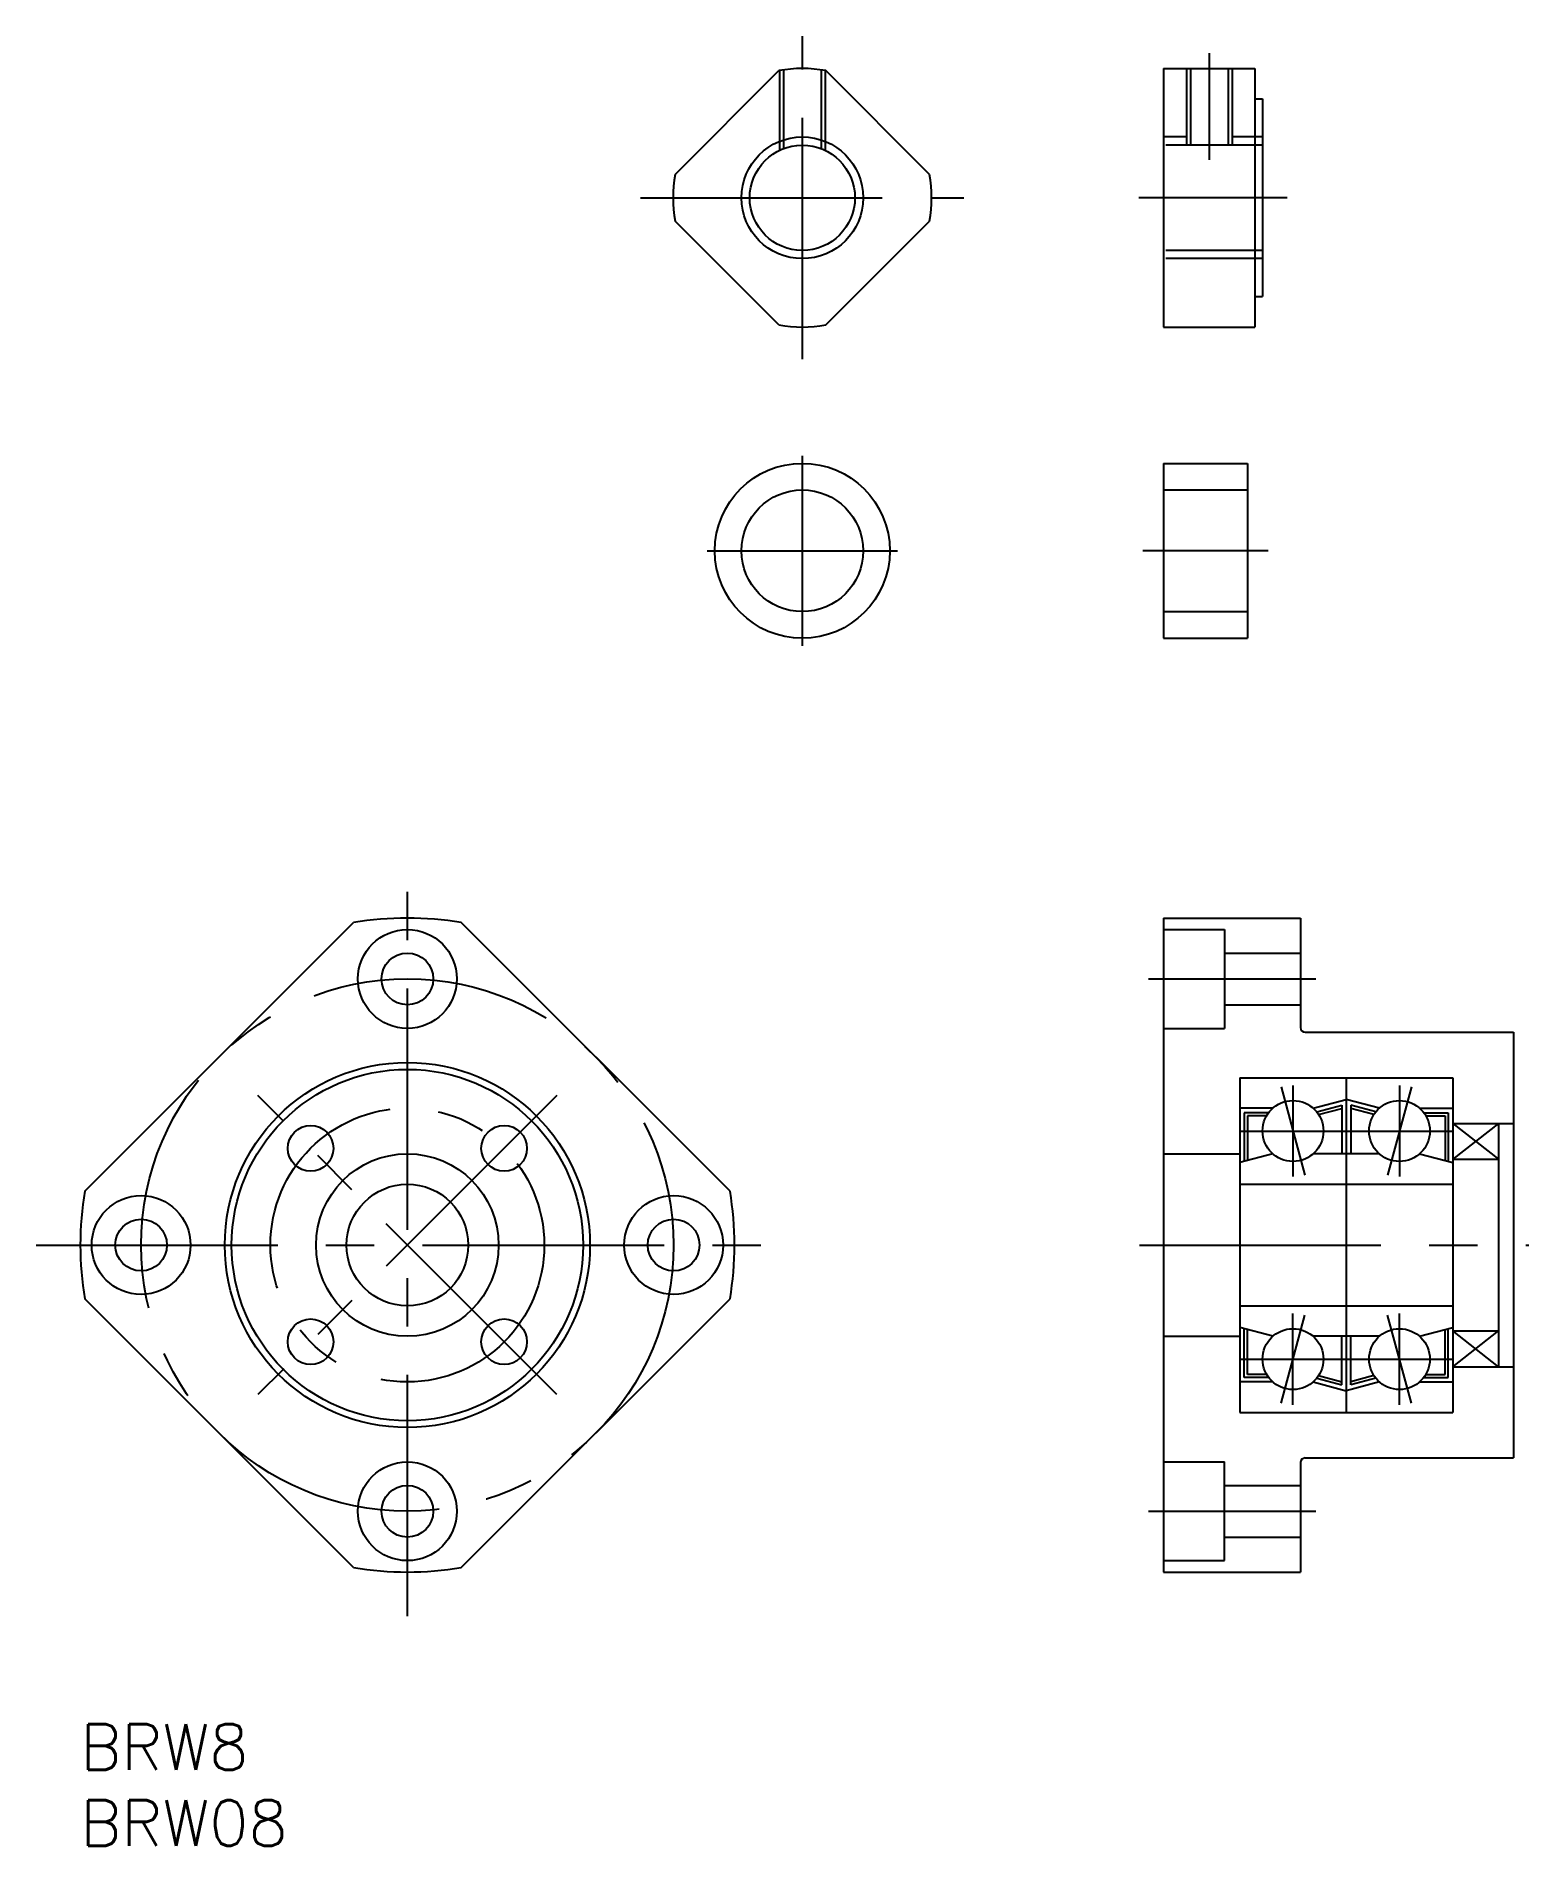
# Model space of a CAD drawing. Extents: x -3 to 95, y -8 to 111.
import ezdxf

# ---------------------------------------------------------------- set-up
doc = ezdxf.new("R2010")
doc.units = 0
doc.header["$LTSCALE"] = 0.5
doc.linetypes.add('CENTER', pattern=[50.8, 31.75, -6.35, 6.35, -6.35])
doc.linetypes.add('DASHED', pattern=[19.05, 12.7, -6.35])
for name, color, linetype in [('MSM_CENTER', 1, 'CENTER'), ('MSM_CONTINUOUS', 7, 'CONTINUOUS'), ('MSM_DASHED', 4, 'DASHED'), ('MSM_NARROW', 5, 'CONTINUOUS'), ('MSM_PART_NUMBER', 7, 'CONTINUOUS')]:
    doc.layers.add(name, color=color, linetype=linetype)
doc.styles.get("Standard").update_dxf_attribs({"font": 'txt.shx', "height": 3, "bigfont": 'bigfont.shx'})

# ---------------------------------------------------------------- blocks, each defined once
blk = doc.blocks.new('*U4')
at = {"layer": 'MSM_PART_NUMBER'}
blk.add_text('BRW8', height=3, dxfattribs=at).set_placement((0, -3))
blk = doc.blocks.new('*U5')
at = {"layer": 'MSM_PART_NUMBER'}
blk.add_text('BRW08', height=3, dxfattribs=at).set_placement((0, -8))

msp = doc.modelspace()

# ---------------------------------------------------------------- linework, layer by layer
at = {"layer": 'MSM_CENTER'}
for p, q in [((47.46, 89.74), (47.46, 110.99)), ((74.21, 109.86), (74.21, 102.86)), ((36.83, 100.36), (58.08, 100.36)), ((79.33, 100.36), (69.58, 100.36)), ((47.46, 70.9), (47.46, 83.4)), ((41.21, 77.15), (53.71, 77.15)), ((78.08, 77.15), (69.83, 77.15)), ((21.5, 7.1), (21.5, 55.9)), ((70.21, 49), (81.21, 49)), ((78.93, 41.9), (80.49, 36.1)), ((79.71, 42), (79.71, 36)), ((87.49, 41.9), (85.93, 36.1)), ((86.71, 42), (86.71, 36)), ((31.33, 41.33), (11.67, 21.67)), ((31.33, 21.67), (11.67, 41.33)), ((76.21, 39), (90.21, 39)), ((-2.9, 31.5), (45.9, 31.5)), ((69.62, 31.5), (95.21, 31.5)), ((78.93, 21.1), (80.49, 26.9)), ((79.71, 21), (79.71, 27)), ((87.49, 21.1), (85.93, 26.9)), ((86.71, 21), (86.71, 27)), ((76.21, 24), (90.21, 24)), ((70.21, 14), (81.21, 14))]:
    msp.add_line(p, q, dxfattribs=at)
for radius in [17.5, 9]:
    msp.add_circle((21.5, 31.5), radius, dxfattribs=at)
at = {"layer": 'MSM_CONTINUOUS'}
for p, q in [((39.1, 101.9), (45.92, 108.72)), ((55.82, 101.9), (49, 108.72)), ((71.21, 108.86), (77.21, 108.86)), ((71.21, 108.86), (71.21, 91.86)), ((77.21, 108.86), (77.21, 91.86)), ((77.21, 106.86), (77.71, 106.86)), ((77.71, 106.86), (77.71, 93.86)), ((45.92, 92), (39.1, 98.82)), ((49, 92), (55.82, 98.82)), ((77.21, 93.86), (77.71, 93.86)), ((71.21, 91.86), (77.21, 91.86)), ((71.21, 82.9), (71.21, 71.4)), ((71.21, 82.9), (76.71, 82.9)), ((76.71, 82.9), (76.71, 71.4)), ((71.21, 71.4), (76.71, 71.4)), ((0.29, 35.04), (17.96, 52.71)), ((42.71, 35.04), (25.04, 52.71)), ((71.21, 53), (80.21, 53)), ((71.21, 53), (71.21, 10)), ((80.21, 53), (80.21, 45.8)), ((71.21, 52.25), (75.21, 52.25)), ((75.21, 52.25), (75.21, 45.75)), ((75.21, 50.7), (80.21, 50.7)), ((75.21, 47.3), (80.21, 47.3)), ((71.21, 45.75), (75.21, 45.75)), ((80.51, 45.5), (94.21, 45.5)), ((94.21, 45.5), (94.21, 17.5)), ((76.21, 42.5), (90.21, 42.5)), ((76.21, 42.5), (76.21, 20.5)), ((83.21, 42.5), (83.21, 20.5)), ((90.21, 42.5), (90.21, 20.5)), ((78.39, 40.5), (76.21, 40.5)), ((81.03, 40.5), (83.21, 41.08)), ((81.27, 40.25), (82.91, 40.69)), ((81.39, 40.08), (82.91, 40.49)), ((82.91, 40.69), (82.91, 37.5)), ((85.39, 40.5), (83.21, 41.08)), ((83.51, 40.69), (83.51, 37.5)), ((85.15, 40.25), (83.51, 40.69)), ((85.03, 40.08), (83.51, 40.49)), ((88.03, 40.5), (90.21, 40.5)), ((76.51, 40.2), (76.51, 37)), ((78.11, 40.2), (76.51, 40.2)), ((76.71, 40), (76.71, 37.05)), ((77.98, 40), (76.71, 40)), ((88.31, 40.2), (89.91, 40.2)), ((88.44, 40), (89.71, 40)), ((89.71, 40), (89.71, 37.05)), ((89.91, 40.2), (89.91, 37)), ((90.21, 39.5), (94.21, 39.5)), ((93.21, 39.5), (93.21, 23.5)), ((71.21, 37.5), (76.21, 37.5)), ((78.39, 37.5), (76.21, 36.92)), ((85.39, 37.5), (81.03, 37.5)), ((88.03, 37.5), (90.21, 36.92)), ((90.21, 37.15), (93.21, 37.15)), ((76.21, 35.5), (90.21, 35.5)), ((17.96, 10.29), (0.29, 27.96)), ((25.04, 10.29), (42.71, 27.96)), ((76.21, 27.5), (90.21, 27.5)), ((71.21, 25.5), (76.21, 25.5)), ((78.39, 25.5), (76.21, 26.08)), ((76.51, 22.8), (76.51, 26)), ((76.71, 23), (76.71, 25.95)), ((85.39, 25.5), (81.03, 25.5)), ((82.91, 22.31), (82.91, 25.5)), ((83.51, 22.31), (83.51, 25.5)), ((88.03, 25.5), (90.21, 26.08)), ((89.71, 23), (89.71, 25.95)), ((89.91, 22.8), (89.91, 26)), ((90.21, 25.85), (93.21, 25.85)), ((78.11, 22.8), (76.51, 22.8)), ((77.98, 23), (76.71, 23)), ((81.27, 22.75), (82.91, 22.31)), ((81.39, 22.92), (82.91, 22.51)), ((85.03, 22.92), (83.51, 22.51)), ((85.15, 22.75), (83.51, 22.31)), ((88.31, 22.8), (89.91, 22.8)), ((88.44, 23), (89.71, 23)), ((90.21, 23.5), (94.21, 23.5)), ((78.39, 22.5), (76.21, 22.5)), ((81.03, 22.5), (83.21, 21.92)), ((85.39, 22.5), (83.21, 21.92)), ((88.03, 22.5), (90.21, 22.5)), ((76.21, 20.5), (90.21, 20.5)), ((71.21, 17.25), (75.21, 17.25)), ((75.21, 10.75), (75.21, 17.25)), ((80.21, 17.2), (80.21, 10)), ((80.51, 17.5), (94.21, 17.5)), ((75.21, 15.7), (80.21, 15.7)), ((75.21, 12.3), (80.21, 12.3)), ((71.21, 10.75), (75.21, 10.75)), ((71.21, 10), (80.21, 10))]:
    msp.add_line(p, q, dxfattribs=at)
for centre, radius in [((47.46, 100.36), 3.46), ((47.46, 77.15), 5.75), ((47.46, 77.15), 4), ((21.5, 49), 3.25), ((21.5, 49), 1.7), ((21.5, 31.5), 12), ((21.5, 31.5), 11.55), ((79.71, 39), 2), ((86.71, 39), 2), ((15.14, 37.86), 1.5), ((27.86, 37.86), 1.5), ((21.5, 31.5), 6), ((4, 31.5), 3.25), ((21.5, 31.5), 4), ((39, 31.5), 3.25), ((4, 31.5), 1.7), ((39, 31.5), 1.7), ((15.14, 25.14), 1.5), ((27.86, 25.14), 1.5), ((79.71, 24), 2), ((86.71, 24), 2), ((21.5, 14), 3.25), ((21.5, 14), 1.7)]:
    msp.add_circle(centre, radius, dxfattribs=at)
for centre, radius, start, end in [((47.46, 100.36), 8.5, 79.5603, 100.4397), ((47.46, 100.36), 8.5, 169.5603, 190.4397), ((47.46, 100.36), 8.5, 349.5603, 10.4397), ((47.46, 100.36), 8.5, 259.5603, 280.4397), ((21.5, 31.5), 21.5, 80.516, 99.484), ((80.51, 45.8), 0.3, 180, 270), ((21.5, 31.5), 21.5, 170.516, 189.484), ((21.5, 31.5), 21.5, 350.516, 9.484), ((80.51, 17.2), 0.3, 90, 180), ((21.5, 31.5), 21.5, 260.516, 279.484)]:
    msp.add_arc(centre, radius, start, end, dxfattribs=at)
at = {"layer": 'MSM_DASHED'}
for p, q in [((45.96, 108.73), (45.96, 103.48)), ((46.23, 108.77), (46.23, 103.59)), ((48.69, 108.77), (48.69, 103.59)), ((48.96, 108.73), (48.96, 103.48)), ((72.71, 108.86), (72.71, 103.82)), ((72.98, 108.86), (72.98, 103.82)), ((75.44, 108.86), (75.44, 103.82)), ((75.71, 108.86), (75.71, 103.82)), ((72.71, 104.36), (71.21, 104.36)), ((77.71, 103.82), (71.21, 103.82)), ((77.71, 104.36), (75.71, 104.36)), ((77.71, 96.9), (71.21, 96.9)), ((77.71, 96.36), (71.21, 96.36)), ((71.21, 81.15), (76.71, 81.15)), ((71.21, 73.15), (76.71, 73.15))]:
    msp.add_line(p, q, dxfattribs=at)
at = {"layer": 'MSM_NARROW'}
for p, q in [((90.21, 39.5), (93.21, 37.15)), ((93.21, 39.5), (90.21, 37.15)), ((90.21, 23.5), (93.21, 25.85)), ((93.21, 23.5), (90.21, 25.85))]:
    msp.add_line(p, q, dxfattribs=at)
msp.add_circle((47.46, 100.36), 4, dxfattribs=at)

# ---------------------------------------------------------------- block references
at = {"layer": 'MSM_CONTINUOUS'}
for name in ['*U4', '*U5']:
    msp.add_blockref(name, (0, 0), dxfattribs=at)

doc.saveas('drawing.dxf')
